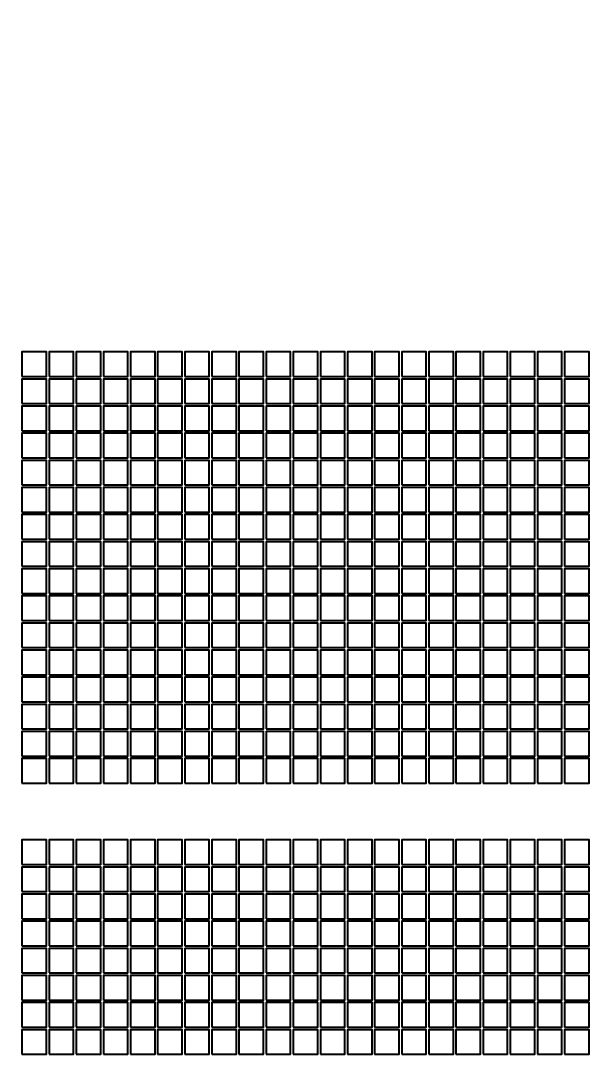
# Model space of a CAD drawing. Extents: x -1 to 152, y 0 to 80.
# Drawn here: x 83.73 to 87.3, y 56.8 to 63.28 of the extents above; entities that cross this region are included whole.
import ezdxf

# ---------------------------------------------------------------- set-up
doc = ezdxf.new("R2010")
doc.units = 0
doc.header["$MEASUREMENT"] = 0
doc.layers.add('Dimension', color=7, linetype='Continuous')
doc.layers.add('Pixel', color=4, linetype='Continuous')
doc.styles.get("Standard").update_dxf_attribs({"font": 'TIMES.TTF'})
doc.dimstyles.get("Standard").update_dxf_attribs({"dimtxt": 0.18, "dimasz": 0.18, "dimexe": 0.18, "dimexo": 0.0625, "dimgap": 0.09, "dimtad": 0, "dimtih": 1, "dimtoh": 1, "dimdec": 4, "dimzin": 0, "dimdsep": 46, "dimtxsty": 'Standard', "dimcen": 0.09, "dimadec": 0, "dimazin": 0, "dimtfac": 1, "dimtdec": 4, "dimtofl": 0, "dimtmove": 0, "dimatfit": 3, "dimfxl": 0, "dimtolj": 1, "dimtzin": 0, "dimarcsym": 0})

# ---------------------------------------------------------------- blocks, each defined once
blk = doc.blocks.new('*D22')
at = {"layer": 'Defpoints', "color": 0}
for p in [(101.744, 65), (80, 61.204), (101.744, 61.204)]:
    blk.add_point(p, dxfattribs=at)
at = {"layer": 'Dimension', "color": 0, "lineweight": -2}
for p, q in [((80, 61.704), (80, 65.5)), ((101.744, 61.704), (101.744, 65.5)), ((80.5, 65), (84.776, 65)), ((101.244, 65), (96.968, 65))]:
    blk.add_line(p, q, dxfattribs=at)
at = {"layer": 'Dimension', "color": 0}
for points in [[(80.5, 65.0833), (80.5, 64.9167), (80, 65)], [(101.244, 65.0833), (101.244, 64.9167), (101.744, 65)]]:
    blk.add_solid(points, dxfattribs=at)
at = {"layer": 'Dimension', "color": 0, "insert": (90.872, 65), "char_height": 0.8, "attachment_point": 5}
blk.add_mtext('\\A1;P0.17x128-0.016=21.744', dxfattribs=at)

msp = doc.modelspace()

# ---------------------------------------------------------------- linework, layer by layer
at = {"layer": 'Pixel', "color": 2}
for points in [[(83.74, 61.05), (83.894, 61.05), (83.894, 61.204), (83.74, 61.204)], [(83.91, 61.05), (84.064, 61.05), (84.064, 61.204), (83.91, 61.204)], [(84.08, 61.05), (84.234, 61.05), (84.234, 61.204), (84.08, 61.204)], [(84.25, 61.05), (84.404, 61.05), (84.404, 61.204), (84.25, 61.204)], [(84.42, 61.05), (84.574, 61.05), (84.574, 61.204), (84.42, 61.204)], [(84.59, 61.05), (84.744, 61.05), (84.744, 61.204), (84.59, 61.204)], [(84.76, 61.05), (84.914, 61.05), (84.914, 61.204), (84.76, 61.204)], [(84.93, 61.05), (85.084, 61.05), (85.084, 61.204), (84.93, 61.204)], [(85.1, 61.05), (85.254, 61.05), (85.254, 61.204), (85.1, 61.204)], [(85.27, 61.05), (85.424, 61.05), (85.424, 61.204), (85.27, 61.204)], [(85.44, 61.05), (85.594, 61.05), (85.594, 61.204), (85.44, 61.204)], [(85.61, 61.05), (85.764, 61.05), (85.764, 61.204), (85.61, 61.204)], [(85.78, 61.05), (85.934, 61.05), (85.934, 61.204), (85.78, 61.204)], [(85.95, 61.05), (86.104, 61.05), (86.104, 61.204), (85.95, 61.204)], [(86.12, 61.05), (86.274, 61.05), (86.274, 61.204), (86.12, 61.204)], [(86.29, 61.05), (86.444, 61.05), (86.444, 61.204), (86.29, 61.204)], [(86.46, 61.05), (86.614, 61.05), (86.614, 61.204), (86.46, 61.204)], [(86.63, 61.05), (86.784, 61.05), (86.784, 61.204), (86.63, 61.204)], [(86.8, 61.05), (86.954, 61.05), (86.954, 61.204), (86.8, 61.204)], [(86.97, 61.05), (87.124, 61.05), (87.124, 61.204), (86.97, 61.204)], [(87.14, 61.05), (87.294, 61.05), (87.294, 61.204), (87.14, 61.204)], [(83.74, 60.88), (83.894, 60.88), (83.894, 61.034), (83.74, 61.034)], [(83.91, 60.88), (84.064, 60.88), (84.064, 61.034), (83.91, 61.034)], [(84.08, 60.88), (84.234, 60.88), (84.234, 61.034), (84.08, 61.034)], [(84.25, 60.88), (84.404, 60.88), (84.404, 61.034), (84.25, 61.034)], [(84.42, 60.88), (84.574, 60.88), (84.574, 61.034), (84.42, 61.034)], [(84.59, 60.88), (84.744, 60.88), (84.744, 61.034), (84.59, 61.034)], [(84.76, 60.88), (84.914, 60.88), (84.914, 61.034), (84.76, 61.034)], [(84.93, 60.88), (85.084, 60.88), (85.084, 61.034), (84.93, 61.034)], [(85.1, 60.88), (85.254, 60.88), (85.254, 61.034), (85.1, 61.034)], [(85.27, 60.88), (85.424, 60.88), (85.424, 61.034), (85.27, 61.034)], [(85.44, 60.88), (85.594, 60.88), (85.594, 61.034), (85.44, 61.034)], [(85.61, 60.88), (85.764, 60.88), (85.764, 61.034), (85.61, 61.034)], [(85.78, 60.88), (85.934, 60.88), (85.934, 61.034), (85.78, 61.034)], [(85.95, 60.88), (86.104, 60.88), (86.104, 61.034), (85.95, 61.034)], [(86.12, 60.88), (86.274, 60.88), (86.274, 61.034), (86.12, 61.034)], [(86.29, 60.88), (86.444, 60.88), (86.444, 61.034), (86.29, 61.034)], [(86.46, 60.88), (86.614, 60.88), (86.614, 61.034), (86.46, 61.034)], [(86.63, 60.88), (86.784, 60.88), (86.784, 61.034), (86.63, 61.034)], [(86.8, 60.88), (86.954, 60.88), (86.954, 61.034), (86.8, 61.034)], [(86.97, 60.88), (87.124, 60.88), (87.124, 61.034), (86.97, 61.034)], [(87.14, 60.88), (87.294, 60.88), (87.294, 61.034), (87.14, 61.034)], [(83.74, 60.71), (83.894, 60.71), (83.894, 60.864), (83.74, 60.864)], [(83.91, 60.71), (84.064, 60.71), (84.064, 60.864), (83.91, 60.864)], [(84.08, 60.71), (84.234, 60.71), (84.234, 60.864), (84.08, 60.864)], [(84.25, 60.71), (84.404, 60.71), (84.404, 60.864), (84.25, 60.864)], [(84.42, 60.71), (84.574, 60.71), (84.574, 60.864), (84.42, 60.864)], [(84.59, 60.71), (84.744, 60.71), (84.744, 60.864), (84.59, 60.864)], [(84.76, 60.71), (84.914, 60.71), (84.914, 60.864), (84.76, 60.864)], [(84.93, 60.71), (85.084, 60.71), (85.084, 60.864), (84.93, 60.864)], [(85.1, 60.71), (85.254, 60.71), (85.254, 60.864), (85.1, 60.864)], [(85.27, 60.71), (85.424, 60.71), (85.424, 60.864), (85.27, 60.864)], [(85.44, 60.71), (85.594, 60.71), (85.594, 60.864), (85.44, 60.864)], [(85.61, 60.71), (85.764, 60.71), (85.764, 60.864), (85.61, 60.864)], [(85.78, 60.71), (85.934, 60.71), (85.934, 60.864), (85.78, 60.864)], [(85.95, 60.71), (86.104, 60.71), (86.104, 60.864), (85.95, 60.864)], [(86.12, 60.71), (86.274, 60.71), (86.274, 60.864), (86.12, 60.864)], [(86.29, 60.71), (86.444, 60.71), (86.444, 60.864), (86.29, 60.864)], [(86.46, 60.71), (86.614, 60.71), (86.614, 60.864), (86.46, 60.864)], [(86.63, 60.71), (86.784, 60.71), (86.784, 60.864), (86.63, 60.864)], [(86.8, 60.71), (86.954, 60.71), (86.954, 60.864), (86.8, 60.864)], [(86.97, 60.71), (87.124, 60.71), (87.124, 60.864), (86.97, 60.864)], [(87.14, 60.71), (87.294, 60.71), (87.294, 60.864), (87.14, 60.864)], [(83.74, 60.54), (83.894, 60.54), (83.894, 60.694), (83.74, 60.694)], [(83.91, 60.54), (84.064, 60.54), (84.064, 60.694), (83.91, 60.694)], [(84.08, 60.54), (84.234, 60.54), (84.234, 60.694), (84.08, 60.694)], [(84.25, 60.54), (84.404, 60.54), (84.404, 60.694), (84.25, 60.694)], [(84.42, 60.54), (84.574, 60.54), (84.574, 60.694), (84.42, 60.694)], [(84.59, 60.54), (84.744, 60.54), (84.744, 60.694), (84.59, 60.694)], [(84.76, 60.54), (84.914, 60.54), (84.914, 60.694), (84.76, 60.694)], [(84.93, 60.54), (85.084, 60.54), (85.084, 60.694), (84.93, 60.694)], [(85.1, 60.54), (85.254, 60.54), (85.254, 60.694), (85.1, 60.694)], [(85.27, 60.54), (85.424, 60.54), (85.424, 60.694), (85.27, 60.694)], [(85.44, 60.54), (85.594, 60.54), (85.594, 60.694), (85.44, 60.694)], [(85.61, 60.54), (85.764, 60.54), (85.764, 60.694), (85.61, 60.694)], [(85.78, 60.54), (85.934, 60.54), (85.934, 60.694), (85.78, 60.694)], [(85.95, 60.54), (86.104, 60.54), (86.104, 60.694), (85.95, 60.694)], [(86.12, 60.54), (86.274, 60.54), (86.274, 60.694), (86.12, 60.694)], [(86.29, 60.54), (86.444, 60.54), (86.444, 60.694), (86.29, 60.694)], [(86.46, 60.54), (86.614, 60.54), (86.614, 60.694), (86.46, 60.694)], [(86.63, 60.54), (86.784, 60.54), (86.784, 60.694), (86.63, 60.694)], [(86.8, 60.54), (86.954, 60.54), (86.954, 60.694), (86.8, 60.694)], [(86.97, 60.54), (87.124, 60.54), (87.124, 60.694), (86.97, 60.694)], [(87.14, 60.54), (87.294, 60.54), (87.294, 60.694), (87.14, 60.694)], [(83.74, 60.37), (83.894, 60.37), (83.894, 60.524), (83.74, 60.524)], [(83.91, 60.37), (84.064, 60.37), (84.064, 60.524), (83.91, 60.524)], [(84.08, 60.37), (84.234, 60.37), (84.234, 60.524), (84.08, 60.524)], [(84.25, 60.37), (84.404, 60.37), (84.404, 60.524), (84.25, 60.524)], [(84.42, 60.37), (84.574, 60.37), (84.574, 60.524), (84.42, 60.524)], [(84.59, 60.37), (84.744, 60.37), (84.744, 60.524), (84.59, 60.524)], [(84.76, 60.37), (84.914, 60.37), (84.914, 60.524), (84.76, 60.524)], [(84.93, 60.37), (85.084, 60.37), (85.084, 60.524), (84.93, 60.524)], [(85.1, 60.37), (85.254, 60.37), (85.254, 60.524), (85.1, 60.524)], [(85.27, 60.37), (85.424, 60.37), (85.424, 60.524), (85.27, 60.524)], [(85.44, 60.37), (85.594, 60.37), (85.594, 60.524), (85.44, 60.524)], [(85.61, 60.37), (85.764, 60.37), (85.764, 60.524), (85.61, 60.524)], [(85.78, 60.37), (85.934, 60.37), (85.934, 60.524), (85.78, 60.524)], [(85.95, 60.37), (86.104, 60.37), (86.104, 60.524), (85.95, 60.524)], [(86.12, 60.37), (86.274, 60.37), (86.274, 60.524), (86.12, 60.524)], [(86.29, 60.37), (86.444, 60.37), (86.444, 60.524), (86.29, 60.524)], [(86.46, 60.37), (86.614, 60.37), (86.614, 60.524), (86.46, 60.524)], [(86.63, 60.37), (86.784, 60.37), (86.784, 60.524), (86.63, 60.524)], [(86.8, 60.37), (86.954, 60.37), (86.954, 60.524), (86.8, 60.524)], [(86.97, 60.37), (87.124, 60.37), (87.124, 60.524), (86.97, 60.524)], [(87.14, 60.37), (87.294, 60.37), (87.294, 60.524), (87.14, 60.524)], [(83.74, 60.2), (83.894, 60.2), (83.894, 60.354), (83.74, 60.354)], [(83.91, 60.2), (84.064, 60.2), (84.064, 60.354), (83.91, 60.354)], [(84.08, 60.2), (84.234, 60.2), (84.234, 60.354), (84.08, 60.354)], [(84.25, 60.2), (84.404, 60.2), (84.404, 60.354), (84.25, 60.354)], [(84.42, 60.2), (84.574, 60.2), (84.574, 60.354), (84.42, 60.354)], [(84.59, 60.2), (84.744, 60.2), (84.744, 60.354), (84.59, 60.354)], [(84.76, 60.2), (84.914, 60.2), (84.914, 60.354), (84.76, 60.354)], [(84.93, 60.2), (85.084, 60.2), (85.084, 60.354), (84.93, 60.354)], [(85.1, 60.2), (85.254, 60.2), (85.254, 60.354), (85.1, 60.354)], [(85.27, 60.2), (85.424, 60.2), (85.424, 60.354), (85.27, 60.354)], [(85.44, 60.2), (85.594, 60.2), (85.594, 60.354), (85.44, 60.354)], [(85.61, 60.2), (85.764, 60.2), (85.764, 60.354), (85.61, 60.354)], [(85.78, 60.2), (85.934, 60.2), (85.934, 60.354), (85.78, 60.354)], [(85.95, 60.2), (86.104, 60.2), (86.104, 60.354), (85.95, 60.354)], [(86.12, 60.2), (86.274, 60.2), (86.274, 60.354), (86.12, 60.354)], [(86.29, 60.2), (86.444, 60.2), (86.444, 60.354), (86.29, 60.354)], [(86.46, 60.2), (86.614, 60.2), (86.614, 60.354), (86.46, 60.354)], [(86.63, 60.2), (86.784, 60.2), (86.784, 60.354), (86.63, 60.354)], [(86.8, 60.2), (86.954, 60.2), (86.954, 60.354), (86.8, 60.354)], [(86.97, 60.2), (87.124, 60.2), (87.124, 60.354), (86.97, 60.354)], [(87.14, 60.2), (87.294, 60.2), (87.294, 60.354), (87.14, 60.354)], [(83.74, 60.03), (83.894, 60.03), (83.894, 60.184), (83.74, 60.184)], [(83.91, 60.03), (84.064, 60.03), (84.064, 60.184), (83.91, 60.184)], [(84.08, 60.03), (84.234, 60.03), (84.234, 60.184), (84.08, 60.184)], [(84.25, 60.03), (84.404, 60.03), (84.404, 60.184), (84.25, 60.184)], [(84.42, 60.03), (84.574, 60.03), (84.574, 60.184), (84.42, 60.184)], [(84.59, 60.03), (84.744, 60.03), (84.744, 60.184), (84.59, 60.184)], [(84.76, 60.03), (84.914, 60.03), (84.914, 60.184), (84.76, 60.184)], [(84.93, 60.03), (85.084, 60.03), (85.084, 60.184), (84.93, 60.184)], [(85.1, 60.03), (85.254, 60.03), (85.254, 60.184), (85.1, 60.184)], [(85.27, 60.03), (85.424, 60.03), (85.424, 60.184), (85.27, 60.184)], [(85.44, 60.03), (85.594, 60.03), (85.594, 60.184), (85.44, 60.184)], [(85.61, 60.03), (85.764, 60.03), (85.764, 60.184), (85.61, 60.184)], [(85.78, 60.03), (85.934, 60.03), (85.934, 60.184), (85.78, 60.184)], [(85.95, 60.03), (86.104, 60.03), (86.104, 60.184), (85.95, 60.184)], [(86.12, 60.03), (86.274, 60.03), (86.274, 60.184), (86.12, 60.184)], [(86.29, 60.03), (86.444, 60.03), (86.444, 60.184), (86.29, 60.184)], [(86.46, 60.03), (86.614, 60.03), (86.614, 60.184), (86.46, 60.184)], [(86.63, 60.03), (86.784, 60.03), (86.784, 60.184), (86.63, 60.184)], [(86.8, 60.03), (86.954, 60.03), (86.954, 60.184), (86.8, 60.184)], [(86.97, 60.03), (87.124, 60.03), (87.124, 60.184), (86.97, 60.184)], [(87.14, 60.03), (87.294, 60.03), (87.294, 60.184), (87.14, 60.184)], [(83.74, 59.86), (83.894, 59.86), (83.894, 60.014), (83.74, 60.014)], [(83.91, 59.86), (84.064, 59.86), (84.064, 60.014), (83.91, 60.014)], [(84.08, 59.86), (84.234, 59.86), (84.234, 60.014), (84.08, 60.014)], [(84.25, 59.86), (84.404, 59.86), (84.404, 60.014), (84.25, 60.014)], [(84.42, 59.86), (84.574, 59.86), (84.574, 60.014), (84.42, 60.014)], [(84.59, 59.86), (84.744, 59.86), (84.744, 60.014), (84.59, 60.014)], [(84.76, 59.86), (84.914, 59.86), (84.914, 60.014), (84.76, 60.014)], [(84.93, 59.86), (85.084, 59.86), (85.084, 60.014), (84.93, 60.014)], [(85.1, 59.86), (85.254, 59.86), (85.254, 60.014), (85.1, 60.014)], [(85.27, 59.86), (85.424, 59.86), (85.424, 60.014), (85.27, 60.014)], [(85.44, 59.86), (85.594, 59.86), (85.594, 60.014), (85.44, 60.014)], [(85.61, 59.86), (85.764, 59.86), (85.764, 60.014), (85.61, 60.014)], [(85.78, 59.86), (85.934, 59.86), (85.934, 60.014), (85.78, 60.014)], [(85.95, 59.86), (86.104, 59.86), (86.104, 60.014), (85.95, 60.014)], [(86.12, 59.86), (86.274, 59.86), (86.274, 60.014), (86.12, 60.014)], [(86.29, 59.86), (86.444, 59.86), (86.444, 60.014), (86.29, 60.014)], [(86.46, 59.86), (86.614, 59.86), (86.614, 60.014), (86.46, 60.014)], [(86.63, 59.86), (86.784, 59.86), (86.784, 60.014), (86.63, 60.014)], [(86.8, 59.86), (86.954, 59.86), (86.954, 60.014), (86.8, 60.014)], [(86.97, 59.86), (87.124, 59.86), (87.124, 60.014), (86.97, 60.014)], [(87.14, 59.86), (87.294, 59.86), (87.294, 60.014), (87.14, 60.014)], [(83.74, 59.69), (83.894, 59.69), (83.894, 59.844), (83.74, 59.844)], [(83.91, 59.69), (84.064, 59.69), (84.064, 59.844), (83.91, 59.844)], [(84.08, 59.69), (84.234, 59.69), (84.234, 59.844), (84.08, 59.844)], [(84.25, 59.69), (84.404, 59.69), (84.404, 59.844), (84.25, 59.844)], [(84.42, 59.69), (84.574, 59.69), (84.574, 59.844), (84.42, 59.844)], [(84.59, 59.69), (84.744, 59.69), (84.744, 59.844), (84.59, 59.844)], [(84.76, 59.69), (84.914, 59.69), (84.914, 59.844), (84.76, 59.844)], [(84.93, 59.69), (85.084, 59.69), (85.084, 59.844), (84.93, 59.844)], [(85.1, 59.69), (85.254, 59.69), (85.254, 59.844), (85.1, 59.844)], [(85.27, 59.69), (85.424, 59.69), (85.424, 59.844), (85.27, 59.844)], [(85.44, 59.69), (85.594, 59.69), (85.594, 59.844), (85.44, 59.844)], [(85.61, 59.69), (85.764, 59.69), (85.764, 59.844), (85.61, 59.844)], [(85.78, 59.69), (85.934, 59.69), (85.934, 59.844), (85.78, 59.844)], [(85.95, 59.69), (86.104, 59.69), (86.104, 59.844), (85.95, 59.844)], [(86.12, 59.69), (86.274, 59.69), (86.274, 59.844), (86.12, 59.844)], [(86.29, 59.69), (86.444, 59.69), (86.444, 59.844), (86.29, 59.844)], [(86.46, 59.69), (86.614, 59.69), (86.614, 59.844), (86.46, 59.844)], [(86.63, 59.69), (86.784, 59.69), (86.784, 59.844), (86.63, 59.844)], [(86.8, 59.69), (86.954, 59.69), (86.954, 59.844), (86.8, 59.844)], [(86.97, 59.69), (87.124, 59.69), (87.124, 59.844), (86.97, 59.844)], [(87.14, 59.69), (87.294, 59.69), (87.294, 59.844), (87.14, 59.844)], [(83.74, 59.52), (83.894, 59.52), (83.894, 59.674), (83.74, 59.674)], [(83.91, 59.52), (84.064, 59.52), (84.064, 59.674), (83.91, 59.674)], [(84.08, 59.52), (84.234, 59.52), (84.234, 59.674), (84.08, 59.674)], [(84.25, 59.52), (84.404, 59.52), (84.404, 59.674), (84.25, 59.674)], [(84.42, 59.52), (84.574, 59.52), (84.574, 59.674), (84.42, 59.674)], [(84.59, 59.52), (84.744, 59.52), (84.744, 59.674), (84.59, 59.674)], [(84.76, 59.52), (84.914, 59.52), (84.914, 59.674), (84.76, 59.674)], [(84.93, 59.52), (85.084, 59.52), (85.084, 59.674), (84.93, 59.674)], [(85.1, 59.52), (85.254, 59.52), (85.254, 59.674), (85.1, 59.674)], [(85.27, 59.52), (85.424, 59.52), (85.424, 59.674), (85.27, 59.674)], [(85.44, 59.52), (85.594, 59.52), (85.594, 59.674), (85.44, 59.674)], [(85.61, 59.52), (85.764, 59.52), (85.764, 59.674), (85.61, 59.674)], [(85.78, 59.52), (85.934, 59.52), (85.934, 59.674), (85.78, 59.674)], [(85.95, 59.52), (86.104, 59.52), (86.104, 59.674), (85.95, 59.674)], [(86.12, 59.52), (86.274, 59.52), (86.274, 59.674), (86.12, 59.674)], [(86.29, 59.52), (86.444, 59.52), (86.444, 59.674), (86.29, 59.674)], [(86.46, 59.52), (86.614, 59.52), (86.614, 59.674), (86.46, 59.674)], [(86.63, 59.52), (86.784, 59.52), (86.784, 59.674), (86.63, 59.674)], [(86.8, 59.52), (86.954, 59.52), (86.954, 59.674), (86.8, 59.674)], [(86.97, 59.52), (87.124, 59.52), (87.124, 59.674), (86.97, 59.674)], [(87.14, 59.52), (87.294, 59.52), (87.294, 59.674), (87.14, 59.674)], [(83.74, 59.35), (83.894, 59.35), (83.894, 59.504), (83.74, 59.504)], [(83.91, 59.35), (84.064, 59.35), (84.064, 59.504), (83.91, 59.504)], [(84.08, 59.35), (84.234, 59.35), (84.234, 59.504), (84.08, 59.504)], [(84.25, 59.35), (84.404, 59.35), (84.404, 59.504), (84.25, 59.504)], [(84.42, 59.35), (84.574, 59.35), (84.574, 59.504), (84.42, 59.504)], [(84.59, 59.35), (84.744, 59.35), (84.744, 59.504), (84.59, 59.504)], [(84.76, 59.35), (84.914, 59.35), (84.914, 59.504), (84.76, 59.504)], [(84.93, 59.35), (85.084, 59.35), (85.084, 59.504), (84.93, 59.504)], [(85.1, 59.35), (85.254, 59.35), (85.254, 59.504), (85.1, 59.504)], [(85.27, 59.35), (85.424, 59.35), (85.424, 59.504), (85.27, 59.504)], [(85.44, 59.35), (85.594, 59.35), (85.594, 59.504), (85.44, 59.504)], [(85.61, 59.35), (85.764, 59.35), (85.764, 59.504), (85.61, 59.504)], [(85.78, 59.35), (85.934, 59.35), (85.934, 59.504), (85.78, 59.504)], [(85.95, 59.35), (86.104, 59.35), (86.104, 59.504), (85.95, 59.504)], [(86.12, 59.35), (86.274, 59.35), (86.274, 59.504), (86.12, 59.504)], [(86.29, 59.35), (86.444, 59.35), (86.444, 59.504), (86.29, 59.504)], [(86.46, 59.35), (86.614, 59.35), (86.614, 59.504), (86.46, 59.504)], [(86.63, 59.35), (86.784, 59.35), (86.784, 59.504), (86.63, 59.504)], [(86.8, 59.35), (86.954, 59.35), (86.954, 59.504), (86.8, 59.504)], [(86.97, 59.35), (87.124, 59.35), (87.124, 59.504), (86.97, 59.504)], [(87.14, 59.35), (87.294, 59.35), (87.294, 59.504), (87.14, 59.504)], [(83.74, 59.18), (83.894, 59.18), (83.894, 59.334), (83.74, 59.334)], [(83.91, 59.18), (84.064, 59.18), (84.064, 59.334), (83.91, 59.334)], [(84.08, 59.18), (84.234, 59.18), (84.234, 59.334), (84.08, 59.334)], [(84.25, 59.18), (84.404, 59.18), (84.404, 59.334), (84.25, 59.334)], [(84.42, 59.18), (84.574, 59.18), (84.574, 59.334), (84.42, 59.334)], [(84.59, 59.18), (84.744, 59.18), (84.744, 59.334), (84.59, 59.334)], [(84.76, 59.18), (84.914, 59.18), (84.914, 59.334), (84.76, 59.334)], [(84.93, 59.18), (85.084, 59.18), (85.084, 59.334), (84.93, 59.334)], [(85.1, 59.18), (85.254, 59.18), (85.254, 59.334), (85.1, 59.334)], [(85.27, 59.18), (85.424, 59.18), (85.424, 59.334), (85.27, 59.334)], [(85.44, 59.18), (85.594, 59.18), (85.594, 59.334), (85.44, 59.334)], [(85.61, 59.18), (85.764, 59.18), (85.764, 59.334), (85.61, 59.334)], [(85.78, 59.18), (85.934, 59.18), (85.934, 59.334), (85.78, 59.334)], [(85.95, 59.18), (86.104, 59.18), (86.104, 59.334), (85.95, 59.334)], [(86.12, 59.18), (86.274, 59.18), (86.274, 59.334), (86.12, 59.334)], [(86.29, 59.18), (86.444, 59.18), (86.444, 59.334), (86.29, 59.334)], [(86.46, 59.18), (86.614, 59.18), (86.614, 59.334), (86.46, 59.334)], [(86.63, 59.18), (86.784, 59.18), (86.784, 59.334), (86.63, 59.334)], [(86.8, 59.18), (86.954, 59.18), (86.954, 59.334), (86.8, 59.334)], [(86.97, 59.18), (87.124, 59.18), (87.124, 59.334), (86.97, 59.334)], [(87.14, 59.18), (87.294, 59.18), (87.294, 59.334), (87.14, 59.334)], [(83.74, 59.01), (83.894, 59.01), (83.894, 59.164), (83.74, 59.164)], [(83.91, 59.01), (84.064, 59.01), (84.064, 59.164), (83.91, 59.164)], [(84.08, 59.01), (84.234, 59.01), (84.234, 59.164), (84.08, 59.164)], [(84.25, 59.01), (84.404, 59.01), (84.404, 59.164), (84.25, 59.164)], [(84.42, 59.01), (84.574, 59.01), (84.574, 59.164), (84.42, 59.164)], [(84.59, 59.01), (84.744, 59.01), (84.744, 59.164), (84.59, 59.164)], [(84.76, 59.01), (84.914, 59.01), (84.914, 59.164), (84.76, 59.164)], [(84.93, 59.01), (85.084, 59.01), (85.084, 59.164), (84.93, 59.164)], [(85.1, 59.01), (85.254, 59.01), (85.254, 59.164), (85.1, 59.164)], [(85.27, 59.01), (85.424, 59.01), (85.424, 59.164), (85.27, 59.164)], [(85.44, 59.01), (85.594, 59.01), (85.594, 59.164), (85.44, 59.164)], [(85.61, 59.01), (85.764, 59.01), (85.764, 59.164), (85.61, 59.164)], [(85.78, 59.01), (85.934, 59.01), (85.934, 59.164), (85.78, 59.164)], [(85.95, 59.01), (86.104, 59.01), (86.104, 59.164), (85.95, 59.164)], [(86.12, 59.01), (86.274, 59.01), (86.274, 59.164), (86.12, 59.164)], [(86.29, 59.01), (86.444, 59.01), (86.444, 59.164), (86.29, 59.164)], [(86.46, 59.01), (86.614, 59.01), (86.614, 59.164), (86.46, 59.164)], [(86.63, 59.01), (86.784, 59.01), (86.784, 59.164), (86.63, 59.164)], [(86.8, 59.01), (86.954, 59.01), (86.954, 59.164), (86.8, 59.164)], [(86.97, 59.01), (87.124, 59.01), (87.124, 59.164), (86.97, 59.164)], [(87.14, 59.01), (87.294, 59.01), (87.294, 59.164), (87.14, 59.164)], [(83.74, 58.84), (83.894, 58.84), (83.894, 58.994), (83.74, 58.994)], [(83.91, 58.84), (84.064, 58.84), (84.064, 58.994), (83.91, 58.994)], [(84.08, 58.84), (84.234, 58.84), (84.234, 58.994), (84.08, 58.994)], [(84.25, 58.84), (84.404, 58.84), (84.404, 58.994), (84.25, 58.994)], [(84.42, 58.84), (84.574, 58.84), (84.574, 58.994), (84.42, 58.994)], [(84.59, 58.84), (84.744, 58.84), (84.744, 58.994), (84.59, 58.994)], [(84.76, 58.84), (84.914, 58.84), (84.914, 58.994), (84.76, 58.994)], [(84.93, 58.84), (85.084, 58.84), (85.084, 58.994), (84.93, 58.994)], [(85.1, 58.84), (85.254, 58.84), (85.254, 58.994), (85.1, 58.994)], [(85.27, 58.84), (85.424, 58.84), (85.424, 58.994), (85.27, 58.994)], [(85.44, 58.84), (85.594, 58.84), (85.594, 58.994), (85.44, 58.994)], [(85.61, 58.84), (85.764, 58.84), (85.764, 58.994), (85.61, 58.994)], [(85.78, 58.84), (85.934, 58.84), (85.934, 58.994), (85.78, 58.994)], [(85.95, 58.84), (86.104, 58.84), (86.104, 58.994), (85.95, 58.994)], [(86.12, 58.84), (86.274, 58.84), (86.274, 58.994), (86.12, 58.994)], [(86.29, 58.84), (86.444, 58.84), (86.444, 58.994), (86.29, 58.994)], [(86.46, 58.84), (86.614, 58.84), (86.614, 58.994), (86.46, 58.994)], [(86.63, 58.84), (86.784, 58.84), (86.784, 58.994), (86.63, 58.994)], [(86.8, 58.84), (86.954, 58.84), (86.954, 58.994), (86.8, 58.994)], [(86.97, 58.84), (87.124, 58.84), (87.124, 58.994), (86.97, 58.994)], [(87.14, 58.84), (87.294, 58.84), (87.294, 58.994), (87.14, 58.994)], [(83.74, 58.67), (83.894, 58.67), (83.894, 58.824), (83.74, 58.824)], [(83.91, 58.67), (84.064, 58.67), (84.064, 58.824), (83.91, 58.824)], [(84.08, 58.67), (84.234, 58.67), (84.234, 58.824), (84.08, 58.824)], [(84.25, 58.67), (84.404, 58.67), (84.404, 58.824), (84.25, 58.824)], [(84.42, 58.67), (84.574, 58.67), (84.574, 58.824), (84.42, 58.824)], [(84.59, 58.67), (84.744, 58.67), (84.744, 58.824), (84.59, 58.824)], [(84.76, 58.67), (84.914, 58.67), (84.914, 58.824), (84.76, 58.824)], [(84.93, 58.67), (85.084, 58.67), (85.084, 58.824), (84.93, 58.824)], [(85.1, 58.67), (85.254, 58.67), (85.254, 58.824), (85.1, 58.824)], [(85.27, 58.67), (85.424, 58.67), (85.424, 58.824), (85.27, 58.824)], [(85.44, 58.67), (85.594, 58.67), (85.594, 58.824), (85.44, 58.824)], [(85.61, 58.67), (85.764, 58.67), (85.764, 58.824), (85.61, 58.824)], [(85.78, 58.67), (85.934, 58.67), (85.934, 58.824), (85.78, 58.824)], [(85.95, 58.67), (86.104, 58.67), (86.104, 58.824), (85.95, 58.824)], [(86.12, 58.67), (86.274, 58.67), (86.274, 58.824), (86.12, 58.824)], [(86.29, 58.67), (86.444, 58.67), (86.444, 58.824), (86.29, 58.824)], [(86.46, 58.67), (86.614, 58.67), (86.614, 58.824), (86.46, 58.824)], [(86.63, 58.67), (86.784, 58.67), (86.784, 58.824), (86.63, 58.824)], [(86.8, 58.67), (86.954, 58.67), (86.954, 58.824), (86.8, 58.824)], [(86.97, 58.67), (87.124, 58.67), (87.124, 58.824), (86.97, 58.824)], [(87.14, 58.67), (87.294, 58.67), (87.294, 58.824), (87.14, 58.824)], [(83.74, 58.5), (83.894, 58.5), (83.894, 58.654), (83.74, 58.654)], [(83.91, 58.5), (84.064, 58.5), (84.064, 58.654), (83.91, 58.654)], [(84.08, 58.5), (84.234, 58.5), (84.234, 58.654), (84.08, 58.654)], [(84.25, 58.5), (84.404, 58.5), (84.404, 58.654), (84.25, 58.654)], [(84.42, 58.5), (84.574, 58.5), (84.574, 58.654), (84.42, 58.654)], [(84.59, 58.5), (84.744, 58.5), (84.744, 58.654), (84.59, 58.654)], [(84.76, 58.5), (84.914, 58.5), (84.914, 58.654), (84.76, 58.654)], [(84.93, 58.5), (85.084, 58.5), (85.084, 58.654), (84.93, 58.654)], [(85.1, 58.5), (85.254, 58.5), (85.254, 58.654), (85.1, 58.654)], [(85.27, 58.5), (85.424, 58.5), (85.424, 58.654), (85.27, 58.654)], [(85.44, 58.5), (85.594, 58.5), (85.594, 58.654), (85.44, 58.654)], [(85.61, 58.5), (85.764, 58.5), (85.764, 58.654), (85.61, 58.654)], [(85.78, 58.5), (85.934, 58.5), (85.934, 58.654), (85.78, 58.654)], [(85.95, 58.5), (86.104, 58.5), (86.104, 58.654), (85.95, 58.654)], [(86.12, 58.5), (86.274, 58.5), (86.274, 58.654), (86.12, 58.654)], [(86.29, 58.5), (86.444, 58.5), (86.444, 58.654), (86.29, 58.654)], [(86.46, 58.5), (86.614, 58.5), (86.614, 58.654), (86.46, 58.654)], [(86.63, 58.5), (86.784, 58.5), (86.784, 58.654), (86.63, 58.654)], [(86.8, 58.5), (86.954, 58.5), (86.954, 58.654), (86.8, 58.654)], [(86.97, 58.5), (87.124, 58.5), (87.124, 58.654), (86.97, 58.654)], [(87.14, 58.5), (87.294, 58.5), (87.294, 58.654), (87.14, 58.654)]]:
    msp.add_lwpolyline(points, close=True, dxfattribs=at)
at = {"layer": 'Pixel'}
for points in [[(83.74, 57.99), (83.894, 57.99), (83.894, 58.144), (83.74, 58.144)], [(83.91, 57.99), (84.064, 57.99), (84.064, 58.144), (83.91, 58.144)], [(84.08, 57.99), (84.234, 57.99), (84.234, 58.144), (84.08, 58.144)], [(84.25, 57.99), (84.404, 57.99), (84.404, 58.144), (84.25, 58.144)], [(84.42, 57.99), (84.574, 57.99), (84.574, 58.144), (84.42, 58.144)], [(84.59, 57.99), (84.744, 57.99), (84.744, 58.144), (84.59, 58.144)], [(84.76, 57.99), (84.914, 57.99), (84.914, 58.144), (84.76, 58.144)], [(84.93, 57.99), (85.084, 57.99), (85.084, 58.144), (84.93, 58.144)], [(85.1, 57.99), (85.254, 57.99), (85.254, 58.144), (85.1, 58.144)], [(85.27, 57.99), (85.424, 57.99), (85.424, 58.144), (85.27, 58.144)], [(85.44, 57.99), (85.594, 57.99), (85.594, 58.144), (85.44, 58.144)], [(85.61, 57.99), (85.764, 57.99), (85.764, 58.144), (85.61, 58.144)], [(85.78, 57.99), (85.934, 57.99), (85.934, 58.144), (85.78, 58.144)], [(85.95, 57.99), (86.104, 57.99), (86.104, 58.144), (85.95, 58.144)], [(86.12, 57.99), (86.274, 57.99), (86.274, 58.144), (86.12, 58.144)], [(86.29, 57.99), (86.444, 57.99), (86.444, 58.144), (86.29, 58.144)], [(86.46, 57.99), (86.614, 57.99), (86.614, 58.144), (86.46, 58.144)], [(86.63, 57.99), (86.784, 57.99), (86.784, 58.144), (86.63, 58.144)], [(86.8, 57.99), (86.954, 57.99), (86.954, 58.144), (86.8, 58.144)], [(86.97, 57.99), (87.124, 57.99), (87.124, 58.144), (86.97, 58.144)], [(87.14, 57.99), (87.294, 57.99), (87.294, 58.144), (87.14, 58.144)], [(83.74, 57.82), (83.894, 57.82), (83.894, 57.974), (83.74, 57.974)], [(83.91, 57.82), (84.064, 57.82), (84.064, 57.974), (83.91, 57.974)], [(84.08, 57.82), (84.234, 57.82), (84.234, 57.974), (84.08, 57.974)], [(84.25, 57.82), (84.404, 57.82), (84.404, 57.974), (84.25, 57.974)], [(84.42, 57.82), (84.574, 57.82), (84.574, 57.974), (84.42, 57.974)], [(84.59, 57.82), (84.744, 57.82), (84.744, 57.974), (84.59, 57.974)], [(84.76, 57.82), (84.914, 57.82), (84.914, 57.974), (84.76, 57.974)], [(84.93, 57.82), (85.084, 57.82), (85.084, 57.974), (84.93, 57.974)], [(85.1, 57.82), (85.254, 57.82), (85.254, 57.974), (85.1, 57.974)], [(85.27, 57.82), (85.424, 57.82), (85.424, 57.974), (85.27, 57.974)], [(85.44, 57.82), (85.594, 57.82), (85.594, 57.974), (85.44, 57.974)], [(85.61, 57.82), (85.764, 57.82), (85.764, 57.974), (85.61, 57.974)], [(85.78, 57.82), (85.934, 57.82), (85.934, 57.974), (85.78, 57.974)], [(85.95, 57.82), (86.104, 57.82), (86.104, 57.974), (85.95, 57.974)], [(86.12, 57.82), (86.274, 57.82), (86.274, 57.974), (86.12, 57.974)], [(86.29, 57.82), (86.444, 57.82), (86.444, 57.974), (86.29, 57.974)], [(86.46, 57.82), (86.614, 57.82), (86.614, 57.974), (86.46, 57.974)], [(86.63, 57.82), (86.784, 57.82), (86.784, 57.974), (86.63, 57.974)], [(86.8, 57.82), (86.954, 57.82), (86.954, 57.974), (86.8, 57.974)], [(86.97, 57.82), (87.124, 57.82), (87.124, 57.974), (86.97, 57.974)], [(87.14, 57.82), (87.294, 57.82), (87.294, 57.974), (87.14, 57.974)], [(83.74, 57.65), (83.894, 57.65), (83.894, 57.804), (83.74, 57.804)], [(83.91, 57.65), (84.064, 57.65), (84.064, 57.804), (83.91, 57.804)], [(84.08, 57.65), (84.234, 57.65), (84.234, 57.804), (84.08, 57.804)], [(84.25, 57.65), (84.404, 57.65), (84.404, 57.804), (84.25, 57.804)], [(84.42, 57.65), (84.574, 57.65), (84.574, 57.804), (84.42, 57.804)], [(84.59, 57.65), (84.744, 57.65), (84.744, 57.804), (84.59, 57.804)], [(84.76, 57.65), (84.914, 57.65), (84.914, 57.804), (84.76, 57.804)], [(84.93, 57.65), (85.084, 57.65), (85.084, 57.804), (84.93, 57.804)], [(85.1, 57.65), (85.254, 57.65), (85.254, 57.804), (85.1, 57.804)], [(85.27, 57.65), (85.424, 57.65), (85.424, 57.804), (85.27, 57.804)], [(85.44, 57.65), (85.594, 57.65), (85.594, 57.804), (85.44, 57.804)], [(85.61, 57.65), (85.764, 57.65), (85.764, 57.804), (85.61, 57.804)], [(85.78, 57.65), (85.934, 57.65), (85.934, 57.804), (85.78, 57.804)], [(85.95, 57.65), (86.104, 57.65), (86.104, 57.804), (85.95, 57.804)], [(86.12, 57.65), (86.274, 57.65), (86.274, 57.804), (86.12, 57.804)], [(86.29, 57.65), (86.444, 57.65), (86.444, 57.804), (86.29, 57.804)], [(86.46, 57.65), (86.614, 57.65), (86.614, 57.804), (86.46, 57.804)], [(86.63, 57.65), (86.784, 57.65), (86.784, 57.804), (86.63, 57.804)], [(86.8, 57.65), (86.954, 57.65), (86.954, 57.804), (86.8, 57.804)], [(86.97, 57.65), (87.124, 57.65), (87.124, 57.804), (86.97, 57.804)], [(87.14, 57.65), (87.294, 57.65), (87.294, 57.804), (87.14, 57.804)], [(83.74, 57.48), (83.894, 57.48), (83.894, 57.634), (83.74, 57.634)], [(83.91, 57.48), (84.064, 57.48), (84.064, 57.634), (83.91, 57.634)], [(84.08, 57.48), (84.234, 57.48), (84.234, 57.634), (84.08, 57.634)], [(84.25, 57.48), (84.404, 57.48), (84.404, 57.634), (84.25, 57.634)], [(84.42, 57.48), (84.574, 57.48), (84.574, 57.634), (84.42, 57.634)], [(84.59, 57.48), (84.744, 57.48), (84.744, 57.634), (84.59, 57.634)], [(84.76, 57.48), (84.914, 57.48), (84.914, 57.634), (84.76, 57.634)], [(84.93, 57.48), (85.084, 57.48), (85.084, 57.634), (84.93, 57.634)], [(85.1, 57.48), (85.254, 57.48), (85.254, 57.634), (85.1, 57.634)], [(85.27, 57.48), (85.424, 57.48), (85.424, 57.634), (85.27, 57.634)], [(85.44, 57.48), (85.594, 57.48), (85.594, 57.634), (85.44, 57.634)], [(85.61, 57.48), (85.764, 57.48), (85.764, 57.634), (85.61, 57.634)], [(85.78, 57.48), (85.934, 57.48), (85.934, 57.634), (85.78, 57.634)], [(85.95, 57.48), (86.104, 57.48), (86.104, 57.634), (85.95, 57.634)], [(86.12, 57.48), (86.274, 57.48), (86.274, 57.634), (86.12, 57.634)], [(86.29, 57.48), (86.444, 57.48), (86.444, 57.634), (86.29, 57.634)], [(86.46, 57.48), (86.614, 57.48), (86.614, 57.634), (86.46, 57.634)], [(86.63, 57.48), (86.784, 57.48), (86.784, 57.634), (86.63, 57.634)], [(86.8, 57.48), (86.954, 57.48), (86.954, 57.634), (86.8, 57.634)], [(86.97, 57.48), (87.124, 57.48), (87.124, 57.634), (86.97, 57.634)], [(87.14, 57.48), (87.294, 57.48), (87.294, 57.634), (87.14, 57.634)], [(83.74, 57.31), (83.894, 57.31), (83.894, 57.464), (83.74, 57.464)], [(83.91, 57.31), (84.064, 57.31), (84.064, 57.464), (83.91, 57.464)], [(84.08, 57.31), (84.234, 57.31), (84.234, 57.464), (84.08, 57.464)], [(84.25, 57.31), (84.404, 57.31), (84.404, 57.464), (84.25, 57.464)], [(84.42, 57.31), (84.574, 57.31), (84.574, 57.464), (84.42, 57.464)], [(84.59, 57.31), (84.744, 57.31), (84.744, 57.464), (84.59, 57.464)], [(84.76, 57.31), (84.914, 57.31), (84.914, 57.464), (84.76, 57.464)], [(84.93, 57.31), (85.084, 57.31), (85.084, 57.464), (84.93, 57.464)], [(85.1, 57.31), (85.254, 57.31), (85.254, 57.464), (85.1, 57.464)], [(85.27, 57.31), (85.424, 57.31), (85.424, 57.464), (85.27, 57.464)], [(85.44, 57.31), (85.594, 57.31), (85.594, 57.464), (85.44, 57.464)], [(85.61, 57.31), (85.764, 57.31), (85.764, 57.464), (85.61, 57.464)], [(85.78, 57.31), (85.934, 57.31), (85.934, 57.464), (85.78, 57.464)], [(85.95, 57.31), (86.104, 57.31), (86.104, 57.464), (85.95, 57.464)], [(86.12, 57.31), (86.274, 57.31), (86.274, 57.464), (86.12, 57.464)], [(86.29, 57.31), (86.444, 57.31), (86.444, 57.464), (86.29, 57.464)], [(86.46, 57.31), (86.614, 57.31), (86.614, 57.464), (86.46, 57.464)], [(86.63, 57.31), (86.784, 57.31), (86.784, 57.464), (86.63, 57.464)], [(86.8, 57.31), (86.954, 57.31), (86.954, 57.464), (86.8, 57.464)], [(86.97, 57.31), (87.124, 57.31), (87.124, 57.464), (86.97, 57.464)], [(87.14, 57.31), (87.294, 57.31), (87.294, 57.464), (87.14, 57.464)], [(83.74, 57.14), (83.894, 57.14), (83.894, 57.294), (83.74, 57.294)], [(83.91, 57.14), (84.064, 57.14), (84.064, 57.294), (83.91, 57.294)], [(84.08, 57.14), (84.234, 57.14), (84.234, 57.294), (84.08, 57.294)], [(84.25, 57.14), (84.404, 57.14), (84.404, 57.294), (84.25, 57.294)], [(84.42, 57.14), (84.574, 57.14), (84.574, 57.294), (84.42, 57.294)], [(84.59, 57.14), (84.744, 57.14), (84.744, 57.294), (84.59, 57.294)], [(84.76, 57.14), (84.914, 57.14), (84.914, 57.294), (84.76, 57.294)], [(84.93, 57.14), (85.084, 57.14), (85.084, 57.294), (84.93, 57.294)], [(85.1, 57.14), (85.254, 57.14), (85.254, 57.294), (85.1, 57.294)], [(85.27, 57.14), (85.424, 57.14), (85.424, 57.294), (85.27, 57.294)], [(85.44, 57.14), (85.594, 57.14), (85.594, 57.294), (85.44, 57.294)], [(85.61, 57.14), (85.764, 57.14), (85.764, 57.294), (85.61, 57.294)], [(85.78, 57.14), (85.934, 57.14), (85.934, 57.294), (85.78, 57.294)], [(85.95, 57.14), (86.104, 57.14), (86.104, 57.294), (85.95, 57.294)], [(86.12, 57.14), (86.274, 57.14), (86.274, 57.294), (86.12, 57.294)], [(86.29, 57.14), (86.444, 57.14), (86.444, 57.294), (86.29, 57.294)], [(86.46, 57.14), (86.614, 57.14), (86.614, 57.294), (86.46, 57.294)], [(86.63, 57.14), (86.784, 57.14), (86.784, 57.294), (86.63, 57.294)], [(86.8, 57.14), (86.954, 57.14), (86.954, 57.294), (86.8, 57.294)], [(86.97, 57.14), (87.124, 57.14), (87.124, 57.294), (86.97, 57.294)], [(87.14, 57.14), (87.294, 57.14), (87.294, 57.294), (87.14, 57.294)], [(83.74, 56.97), (83.894, 56.97), (83.894, 57.124), (83.74, 57.124)], [(83.91, 56.97), (84.064, 56.97), (84.064, 57.124), (83.91, 57.124)], [(84.08, 56.97), (84.234, 56.97), (84.234, 57.124), (84.08, 57.124)], [(84.25, 56.97), (84.404, 56.97), (84.404, 57.124), (84.25, 57.124)], [(84.42, 56.97), (84.574, 56.97), (84.574, 57.124), (84.42, 57.124)], [(84.59, 56.97), (84.744, 56.97), (84.744, 57.124), (84.59, 57.124)], [(84.76, 56.97), (84.914, 56.97), (84.914, 57.124), (84.76, 57.124)], [(84.93, 56.97), (85.084, 56.97), (85.084, 57.124), (84.93, 57.124)], [(85.1, 56.97), (85.254, 56.97), (85.254, 57.124), (85.1, 57.124)], [(85.27, 56.97), (85.424, 56.97), (85.424, 57.124), (85.27, 57.124)], [(85.44, 56.97), (85.594, 56.97), (85.594, 57.124), (85.44, 57.124)], [(85.61, 56.97), (85.764, 56.97), (85.764, 57.124), (85.61, 57.124)], [(85.78, 56.97), (85.934, 56.97), (85.934, 57.124), (85.78, 57.124)], [(85.95, 56.97), (86.104, 56.97), (86.104, 57.124), (85.95, 57.124)], [(86.12, 56.97), (86.274, 56.97), (86.274, 57.124), (86.12, 57.124)], [(86.29, 56.97), (86.444, 56.97), (86.444, 57.124), (86.29, 57.124)], [(86.46, 56.97), (86.614, 56.97), (86.614, 57.124), (86.46, 57.124)], [(86.63, 56.97), (86.784, 56.97), (86.784, 57.124), (86.63, 57.124)], [(86.8, 56.97), (86.954, 56.97), (86.954, 57.124), (86.8, 57.124)], [(86.97, 56.97), (87.124, 56.97), (87.124, 57.124), (86.97, 57.124)], [(87.14, 56.97), (87.294, 56.97), (87.294, 57.124), (87.14, 57.124)], [(83.74, 56.8), (83.894, 56.8), (83.894, 56.954), (83.74, 56.954)], [(83.91, 56.8), (84.064, 56.8), (84.064, 56.954), (83.91, 56.954)], [(84.08, 56.8), (84.234, 56.8), (84.234, 56.954), (84.08, 56.954)], [(84.25, 56.8), (84.404, 56.8), (84.404, 56.954), (84.25, 56.954)], [(84.42, 56.8), (84.574, 56.8), (84.574, 56.954), (84.42, 56.954)], [(84.59, 56.8), (84.744, 56.8), (84.744, 56.954), (84.59, 56.954)], [(84.76, 56.8), (84.914, 56.8), (84.914, 56.954), (84.76, 56.954)], [(84.93, 56.8), (85.084, 56.8), (85.084, 56.954), (84.93, 56.954)], [(85.1, 56.8), (85.254, 56.8), (85.254, 56.954), (85.1, 56.954)], [(85.27, 56.8), (85.424, 56.8), (85.424, 56.954), (85.27, 56.954)], [(85.44, 56.8), (85.594, 56.8), (85.594, 56.954), (85.44, 56.954)], [(85.61, 56.8), (85.764, 56.8), (85.764, 56.954), (85.61, 56.954)], [(85.78, 56.8), (85.934, 56.8), (85.934, 56.954), (85.78, 56.954)], [(85.95, 56.8), (86.104, 56.8), (86.104, 56.954), (85.95, 56.954)], [(86.12, 56.8), (86.274, 56.8), (86.274, 56.954), (86.12, 56.954)], [(86.29, 56.8), (86.444, 56.8), (86.444, 56.954), (86.29, 56.954)], [(86.46, 56.8), (86.614, 56.8), (86.614, 56.954), (86.46, 56.954)], [(86.63, 56.8), (86.784, 56.8), (86.784, 56.954), (86.63, 56.954)], [(86.8, 56.8), (86.954, 56.8), (86.954, 56.954), (86.8, 56.954)], [(86.97, 56.8), (87.124, 56.8), (87.124, 56.954), (86.97, 56.954)], [(87.14, 56.8), (87.294, 56.8), (87.294, 56.954), (87.14, 56.954)]]:
    msp.add_lwpolyline(points, close=True, dxfattribs=at)

# ---------------------------------------------------------------- dimensions: what is measured, and where the dimension line sits
at = {"layer": 'Dimension'}
dim = msp.add_linear_dim(base=(101.744, 65), p1=(80, 61.204), p2=(101.744, 61.204), text='P0.17x128-0.016=<>', dimstyle='Standard', override={"dimtxt": 0.8, "dimasz": 0.5, "dimexe": 0.5, "dimexo": 0.5, "dimgap": 0.1, "dimtih": 0, "dimtoh": 0, "dimdec": 3}, dxfattribs=at)
dim.commit()
dim.dimension.update_dxf_attribs({"geometry": '*D22', "text_midpoint": (90.872, 65)})

doc.saveas('drawing.dxf')
